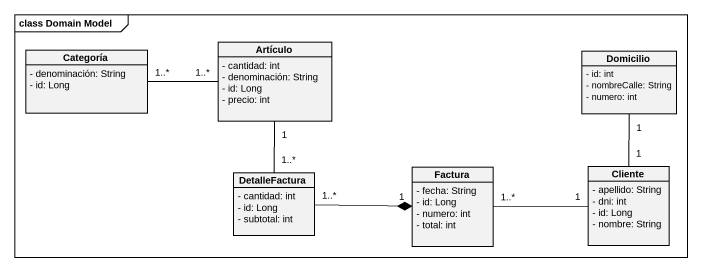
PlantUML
@startuml
mainframe class Domain Model
hide circle
hide empty members
skinparam classAttributeIconSize 0
class Artículo {
  - cantidad: int
  - denominación: String
  - id: Long
  - precio: int
}
class Categoría {
  - denominación: String
  - id: Long
}
class Domicilio {
  - id: int
  - nombreCalle: String
  - numero: int
}
class Factura {
  - fecha: String
  - id: Long
  - numero: int
  - total: int
}
class Cliente {
  - apellido: String
  - dni: int
  - id: Long
  - nombre: String
}
class DetalleFactura {
  - cantidad: int
  - id: Long
  - subtotal: int
}
Artículo "1..*" -left- "1..*" Categoría
Artículo "1" -- "1..*" DetalleFactura
Factura "1..*" -right- "1" Cliente
Cliente "1" -up- "1" Domicilio
DetalleFactura "1..*" -right-* "1" Factura
@enduml
